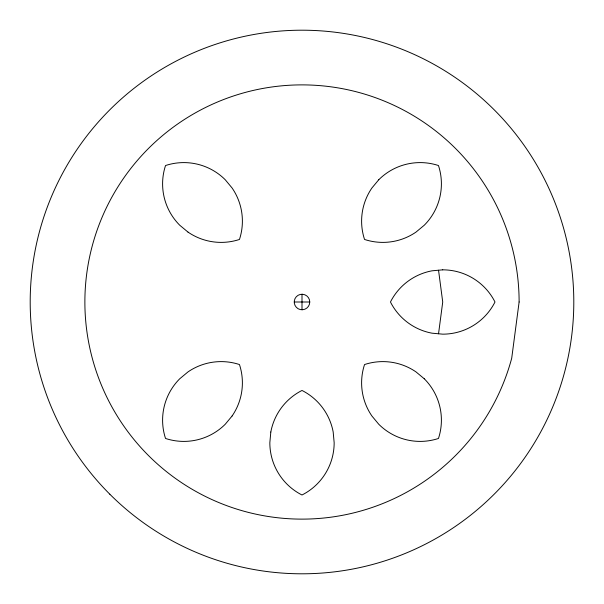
<?xml version="1.0" encoding="UTF-8"?>
<svg xmlns="http://www.w3.org/2000/svg" width="604" height="604" viewBox="0 0 604 604"><rect width="100%" height="100%" fill="white"/><g stroke="black" fill="none" stroke-linecap="round" stroke-linejoin="round"><path stroke-width="0.91" d="M438.542 333.778L442.724 302L438.542 270.222M294.239 302L309.761 302A7.761 7.761 0 0 1 298.119 308.727A7.761 7.761 0 0 1 298.119 295.281A7.761 7.761 0 0 1 309.761 302M302 294.239L302 309.761M270.818 432.019L269.837 442.724A58.55 58.55 0 0 0 302 494.993A58.55 58.55 0 0 0 334.163 442.724L333.182 432.019A58.55 58.55 0 0 0 302 390.456A58.55 58.55 0 0 0 270.818 432.019M519.115 302L511.716 358.195A217.115 217.115 0 0 1 162.438 468.326A217.115 217.115 0 0 1 210.245 105.224A217.115 217.115 0 0 1 519.115 302M378.761 179.75L371.89 188.018A58.55 58.55 0 0 0 364.544 239.456A58.55 58.55 0 0 0 415.982 232.11L424.25 225.239A58.55 58.55 0 0 0 438.466 165.534A58.55 58.55 0 0 0 378.761 179.75M232.11 415.982L225.239 424.25A58.55 58.55 0 0 1 165.534 438.466A58.55 58.55 0 0 1 179.75 378.761L188.018 371.89A58.55 58.55 0 0 1 239.456 364.544A58.55 58.55 0 0 1 232.11 415.982M442.724 269.837L432.019 270.818A58.55 58.55 0 0 0 390.456 302A58.55 58.55 0 0 0 432.019 333.182L442.724 334.163A58.55 58.55 0 0 0 494.993 302A58.55 58.55 0 0 0 442.724 269.837M424.25 378.761L415.982 371.89A58.55 58.55 0 0 0 364.544 364.544A58.55 58.55 0 0 0 371.89 415.982L378.761 424.25A58.55 58.55 0 0 0 438.466 438.466A58.55 58.55 0 0 0 424.25 378.761M188.018 232.11L179.75 225.239A58.55 58.55 0 0 1 165.534 165.534A58.55 58.55 0 0 1 225.239 179.75L232.11 188.018A58.55 58.55 0 0 1 239.456 239.456A58.55 58.55 0 0 1 188.018 232.11M109.807 494.193A271.8 271.8 0 0 0 564.536 372.351A271.8 271.8 0 0 0 231.649 39.464A271.8 271.8 0 0 0 109.807 494.193"/></g></svg>
